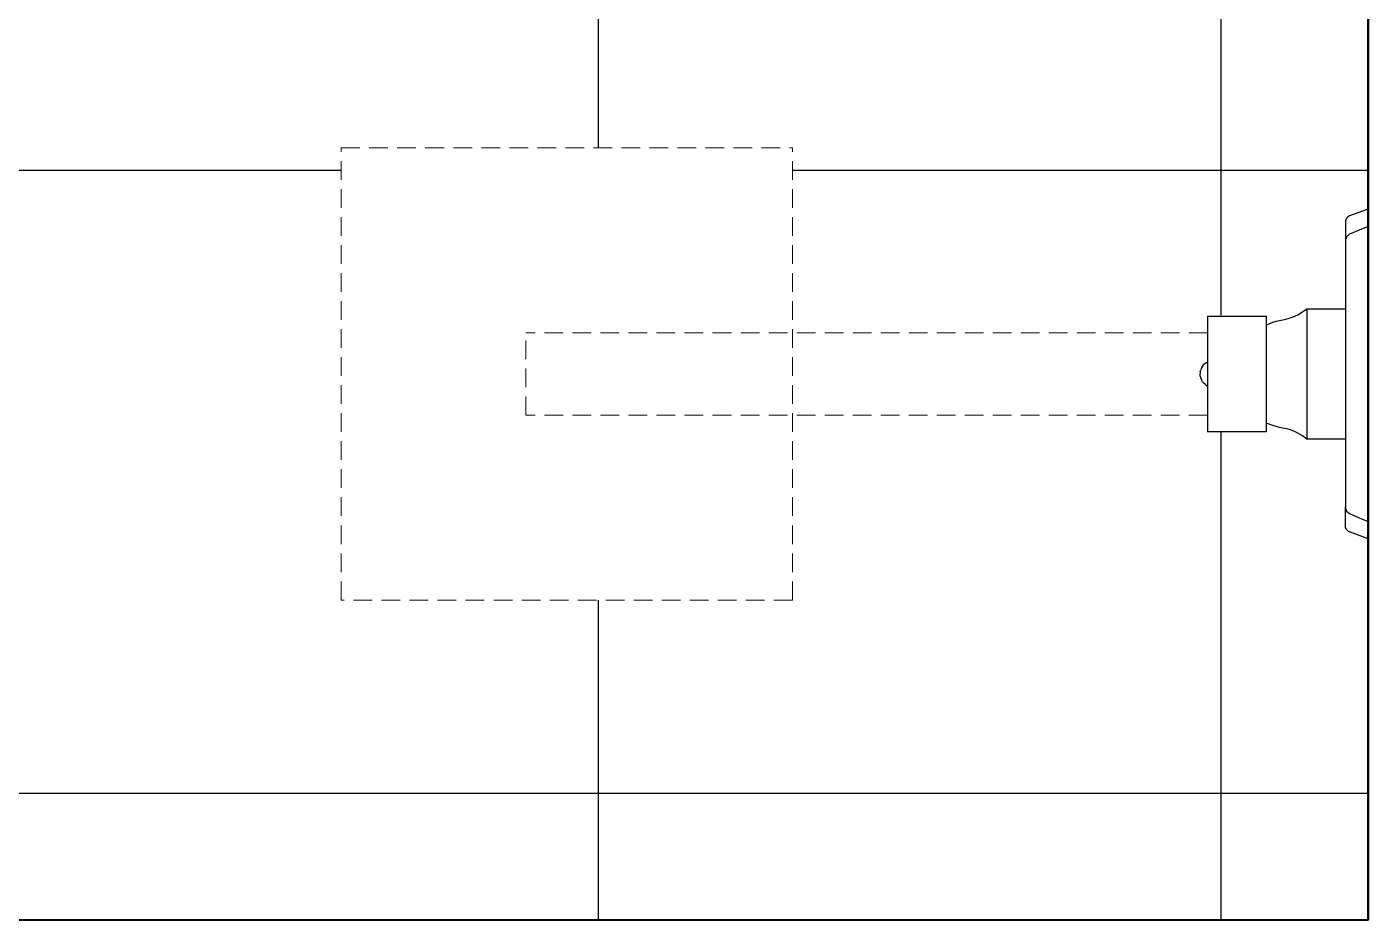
# Model space of a CAD drawing. Header units: centimetres. Extents: x -48696 to 156237, y -5617 to 29024.
# Drawn here: x 88474.6 to 88565.8, y 13314.3 to 13375 of the extents above; entities that cross this region are included whole.
import ezdxf

# ---------------------------------------------------------------- set-up
doc = ezdxf.new("R2010")
doc.units = ezdxf.units.CM
doc.linetypes.add('HIDDEN', pattern=[9.525, 6.35, -3.175])
doc.layers.add('Hachuria - Moveis', color=1, linetype='Continuous')
doc.layers.add('Piso', color=55, linetype='Continuous')
doc.layers.add('Parede Baixa', color=5, linetype='Continuous', lineweight=50)
doc.layers.add('Projeção Janela', color=15, linetype='HIDDEN', lineweight=9)

msp = doc.modelspace()

# ---------------------------------------------------------------- hatches: boundary and pattern name
at = {"layer": 'Piso'}
h = msp.add_hatch(dxfattribs=at)
h.set_pattern_fill('ANSI37', color=256, scale=13.333333, angle=45)
h.set_pattern_definition([(90, (107309.408, -5346.1), (-42.33333, 3e-14), []), (180, (107309.408, -5346.1), (-3e-14, -42.33333), [])])
h.paths.add_polyline_path([(88505.7443, 13541.17623), (88505.20832, 13541.17856), (88505.20832, 13539.17856), (88495.2097, 13539.2923), (88495.2097, 13544.17856), (88413.38735, 13544.23033), (88413.38545, 13541.23016), (88416.41654, 13541.2598), (88417.12544, 13468.76327), (88420.62527, 13468.79749), (88420.62776, 13471.71337), (88424.17607, 13471.71034), (88425.45089, 13469.86691), (88426.21568, 13469.86691), (88426.21568, 13465.81322), (88425.41201, 13465.75155), (88423.78167, 13463.46762), (88420.16634, 13463.69971), (88420.64972, 13466.29761), (88417.14988, 13466.26339), (88417.18899, 13462.26358), (88414.18914, 13462.23425), (88414.15003, 13466.23405), (88410.64986, 13466.23405), (88410.64986, 13463.48517), (88406.90778, 13463.48517), (88404.99103, 13465.82654), (88405.39897, 13468.97858), (88407.16133, 13471.54699), (88410.68193, 13471.54699), (88410.62575, 13468.69971), (88414.12558, 13468.73394), (88413.43624, 13539.23056), (88403.43672, 13539.23056), (88403.43672, 13541.20598), (88400.70832, 13541.20598), (88400.73362, 13401.33615), (88565.77229, 13401.28816), (88565.77229, 13403.05974), (88561.54429, 13403.05974), (88561.1235, 13405.04081), (88560.3576, 13406.13716), (88560.32777, 13422.61541), (88563.32586, 13422.61541), (88562.82605, 13420.01286), (88561.54429, 13407.32641), (88565.77229, 13407.32641), (88565.77229, 13424.3698), (88559.13313, 13424.84163), (88558.36992, 13428.44189), (88557.17522, 13428.44189), (88557.17522, 13411.07271), (88495.54072, 13410.16394), (88498.21798, 13452.98889), (88557.17522, 13450.07773), (88557.17522, 13432.70855), (88558.86085, 13432.70855), (88559.27197, 13436.74362), (88565.77229, 13439.05842), (88565.77229, 13466.34635), (88505.7443, 13466.34635)])
edge = h.paths.add_edge_path()
edge.add_line((88565.77229, 13314.32824), (88400.70832, 13314.32824))
edge.add_line((88400.70832, 13314.32824), (88400.73158, 13394.33615))
edge.add_line((88400.73158, 13394.33615), (88565.77229, 13394.33615))
edge.add_line((88565.77229, 13394.33615), (88565.77229, 13362.61476))
edge.add_line((88565.77229, 13362.61476), (88563.57988, 13362.61476))
edge.add_line((88563.57988, 13362.61476), (88564.23129, 13355.85007))
edge.add_line((88564.23129, 13355.85007), (88561.59988, 13355.85007))
edge.add_line((88561.59988, 13355.85007), (88554.85232, 13355.34176))
edge.add_line((88554.85232, 13355.34176), (88554.85232, 13354.21476))
edge.add_line((88554.85232, 13354.21476), (88526.62599, 13354.21476))
edge.add_line((88526.62599, 13354.21476), (88526.62599, 13366.78643))
edge.add_line((88526.62599, 13366.78643), (88495.9441, 13366.78643))
edge.add_line((88495.9441, 13366.78643), (88495.9441, 13336.04309))
edge.add_line((88495.9441, 13336.04309), (88526.62599, 13336.04309))
edge.add_line((88526.62599, 13336.04309), (88526.62599, 13348.61476))
edge.add_line((88526.62599, 13348.61476), (88554.85232, 13348.61476))
edge.add_line((88554.85232, 13348.61476), (88554.85232, 13347.48776))
edge.add_line((88554.85232, 13347.48776), (88558.86213, 13347.48776))
edge.add_line((88558.86213, 13347.48776), (88561.59988, 13346.97945))
edge.add_line((88561.59988, 13346.97945), (88564.23129, 13346.97945))
edge.add_line((88564.23129, 13346.97945), (88564.23583, 13341.02182))
edge.add_line((88564.23583, 13341.02182), (88564.20696, 13340.57195))
edge.add_line((88564.20696, 13340.57195), (88565.77229, 13340.21476))
edge.add_line((88565.77229, 13340.21476), (88565.77229, 13314.28525))

# ---------------------------------------------------------------- linework, layer by layer
at = {"layer": 'Hachuria - Moveis'}
for p, q in [((88565.77229, 13362.61476), (88564.49729, 13362.15013)), ((88565.77229, 13340.21476), (88565.77229, 13362.61476)), ((88564.24036, 13361.84608), (88564.23129, 13361.76931)), ((88564.23129, 13361.76931), (88564.23129, 13360.46697)), ((88564.26693, 13361.92424), (88564.24036, 13361.84608)), ((88564.3092, 13361.99844), (88564.26693, 13361.92424)), ((88564.36429, 13362.06363), (88564.3092, 13361.99844)), ((88564.42845, 13362.11537), (88564.36429, 13362.06363)), ((88564.49729, 13362.15013), (88564.42845, 13362.11537)), ((88564.3092, 13360.73487), (88564.26693, 13360.64812)), ((88564.49729, 13360.91223), (88564.3092, 13360.73487)), ((88565.16612, 13361.19721), (88564.49729, 13360.91223)), ((88565.77229, 13361.43557), (88565.16612, 13361.19721)), ((88564.24036, 13360.55674), (88564.23129, 13360.46697)), ((88564.23129, 13360.46697), (88564.23129, 13355.85007)), ((88564.26693, 13360.64812), (88564.24036, 13360.55674)), ((88554.85232, 13355.34176), (88558.86213, 13355.34176)), ((88554.85232, 13355.34176), (88554.85232, 13352.22537)), ((88558.86213, 13354.75621), (88558.86213, 13355.34176)), ((88560.32738, 13355.17463), (88560.66964, 13355.29183)), ((88560.66964, 13355.29183), (88560.99588, 13355.44329)), ((88560.99588, 13355.44329), (88561.30617, 13355.62901)), ((88561.30617, 13355.62901), (88561.59988, 13355.85007)), ((88561.59988, 13355.85007), (88564.23129, 13355.85007)), ((88561.59988, 13355.85007), (88561.59988, 13346.97945)), ((88564.23129, 13355.85007), (88564.23129, 13346.97945)), ((88558.86213, 13354.75621), (88559.07674, 13354.8457)), ((88558.86213, 13348.07331), (88558.86213, 13354.75621)), ((88559.07674, 13354.8457), (88559.29475, 13354.92408)), ((88559.29475, 13354.92408), (88559.5161, 13354.99143)), ((88559.5161, 13354.99143), (88559.74082, 13355.04775)), ((88559.74082, 13355.04775), (88559.96891, 13355.09295)), ((88559.96891, 13355.09295), (88560.32738, 13355.17463)), ((88554.35217, 13351.55567), (88554.34108, 13351.41476)), ((88554.35217, 13351.55567), (88554.38517, 13351.69311)), ((88554.43926, 13351.82369), (88554.38517, 13351.69311)), ((88554.51311, 13351.94421), (88554.43926, 13351.82369)), ((88554.51311, 13351.94421), (88554.60491, 13352.05168)), ((88554.71239, 13352.14348), (88554.60491, 13352.05168)), ((88554.71239, 13352.14348), (88554.8329, 13352.21733)), ((88554.85232, 13352.22537), (88554.8329, 13352.21733)), ((88554.85232, 13352.22537), (88554.85232, 13350.60414)), ((88554.35217, 13351.27385), (88554.34108, 13351.41476)), ((88554.35217, 13351.27385), (88554.38517, 13351.13641)), ((88554.38517, 13351.13641), (88554.43926, 13351.00583)), ((88554.51311, 13350.88531), (88554.43926, 13351.00583)), ((88554.51311, 13350.88531), (88554.60491, 13350.77784)), ((88554.71239, 13350.68604), (88554.60491, 13350.77784)), ((88554.71239, 13350.68604), (88554.8329, 13350.61219)), ((88554.8329, 13350.61219), (88554.85232, 13350.60414)), ((88554.85232, 13350.60414), (88554.85232, 13347.48776)), ((88559.07674, 13347.98382), (88558.86213, 13348.07331)), ((88558.86213, 13347.48776), (88558.86213, 13348.07331)), ((88559.29475, 13347.90544), (88559.07674, 13347.98382)), ((88559.5161, 13347.83809), (88559.29475, 13347.90544)), ((88558.86213, 13347.48776), (88554.85232, 13347.48776)), ((88559.74082, 13347.78177), (88559.5161, 13347.83809)), ((88559.96891, 13347.73657), (88559.74082, 13347.78177)), ((88560.32733, 13347.65491), (88559.96891, 13347.73657)), ((88560.66945, 13347.53777), (88560.32733, 13347.65491)), ((88560.99571, 13347.3869), (88560.66945, 13347.53777)), ((88561.30613, 13347.20054), (88560.99571, 13347.3869)), ((88561.59988, 13346.97945), (88561.30613, 13347.20054)), ((88564.23129, 13346.97945), (88561.59988, 13346.97945)), ((88564.23129, 13346.97945), (88564.23129, 13342.36254)), ((88564.23129, 13342.36254), (88564.24036, 13342.27278)), ((88564.23129, 13341.06021), (88564.23129, 13342.36254)), ((88564.24036, 13342.27278), (88564.26693, 13342.1814)), ((88564.26693, 13342.1814), (88564.3092, 13342.09464)), ((88564.3092, 13342.09464), (88564.49729, 13341.91729)), ((88564.49729, 13341.91729), (88565.16612, 13341.63231)), ((88565.16612, 13341.63231), (88565.77229, 13341.39395)), ((88564.24036, 13340.98344), (88564.23129, 13341.06021)), ((88564.26693, 13340.90528), (88564.24036, 13340.98344)), ((88564.3092, 13340.83108), (88564.26693, 13340.90528)), ((88564.36429, 13340.76589), (88564.3092, 13340.83108)), ((88564.42845, 13340.71415), (88564.36429, 13340.76589)), ((88564.49729, 13340.67939), (88564.42845, 13340.71415)), ((88565.77229, 13340.21476), (88564.49729, 13340.67939))]:
    msp.add_line(p, q, dxfattribs=at)
at = {"layer": 'Parede Baixa'}
for p, q in [((88565.77229, 13541.15877), (88565.77229, 13314.28525)), ((88400.70832, 13314.33615), (88565.77229, 13314.28815))]:
    msp.add_line(p, q, dxfattribs=at)
at = {"layer": 'Projeção Janela', "linetype": 'HIDDEN', "ltscale": 0.2}
for p, q in [((88495.9441, 13366.78643), (88526.62599, 13366.78643)), ((88495.9441, 13336.04309), (88495.9441, 13366.78643)), ((88526.62599, 13336.04309), (88526.62599, 13366.78643)), ((88508.48504, 13348.61476), (88508.48504, 13354.21476)), ((88554.85232, 13354.21476), (88508.48504, 13354.21476)), ((88554.85232, 13348.61476), (88508.48504, 13348.61476)), ((88526.62599, 13336.04309), (88495.9441, 13336.04309))]:
    msp.add_line(p, q, dxfattribs=at)

doc.saveas('drawing.dxf')
